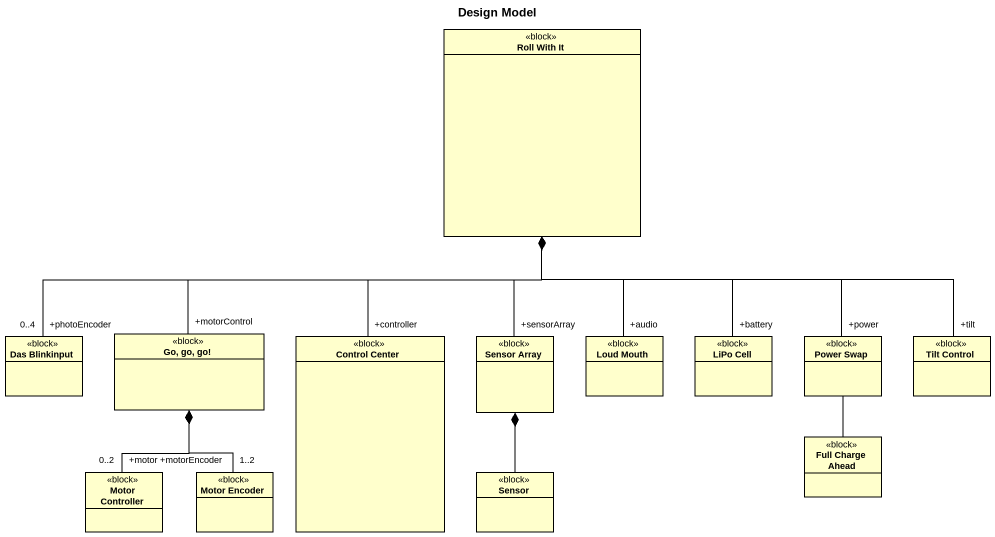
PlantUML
@startuml
title Design Model
hide circle
hide empty members
class "Roll With It" as Roll_With_It <<block>>
class "Das Blinkinput" as Das_Blinkinput <<block>>
class "Go, go, go!" as Go_go_go <<block>>
class "Control Center" as Control_Center <<block>>
class "Sensor Array" as Sensor_Array <<block>>
class "Loud Mouth" as Loud_Mouth <<block>>
class "LiPo Cell" as LiPo_Cell <<block>>
class "Power Swap" as Power_Swap <<block>>
class "Tilt Control" as Tilt_Control <<block>>
class "Full Charge Ahead" as Full_Charge_Ahead <<block>>
class "Motor Controller" as Motor_Controller <<block>>
class "Motor Encoder" as Motor_Encoder <<block>>
class Sensor <<block>>
Das_Blinkinput "+photoEncoder\n0..4" -right-* Roll_With_It
Go_go_go "+motorControl" -up-* Roll_With_It
Control_Center "+controller" -up-* Roll_With_It
Sensor_Array "+sensorArray" -up-* Roll_With_It
Loud_Mouth "+audio" -up-* Roll_With_It
LiPo_Cell "+battery" -up-* Roll_With_It
Power_Swap "+power" -up-* Roll_With_It
Power_Swap -- Full_Charge_Ahead
Tilt_Control "+tilt" -left-* Roll_With_It
Motor_Controller "+motor\n0..2" -up-* Go_go_go
Motor_Encoder "+motorEncoder\n1..2" -up-* Go_go_go
Sensor -up-* Sensor_Array
@enduml
